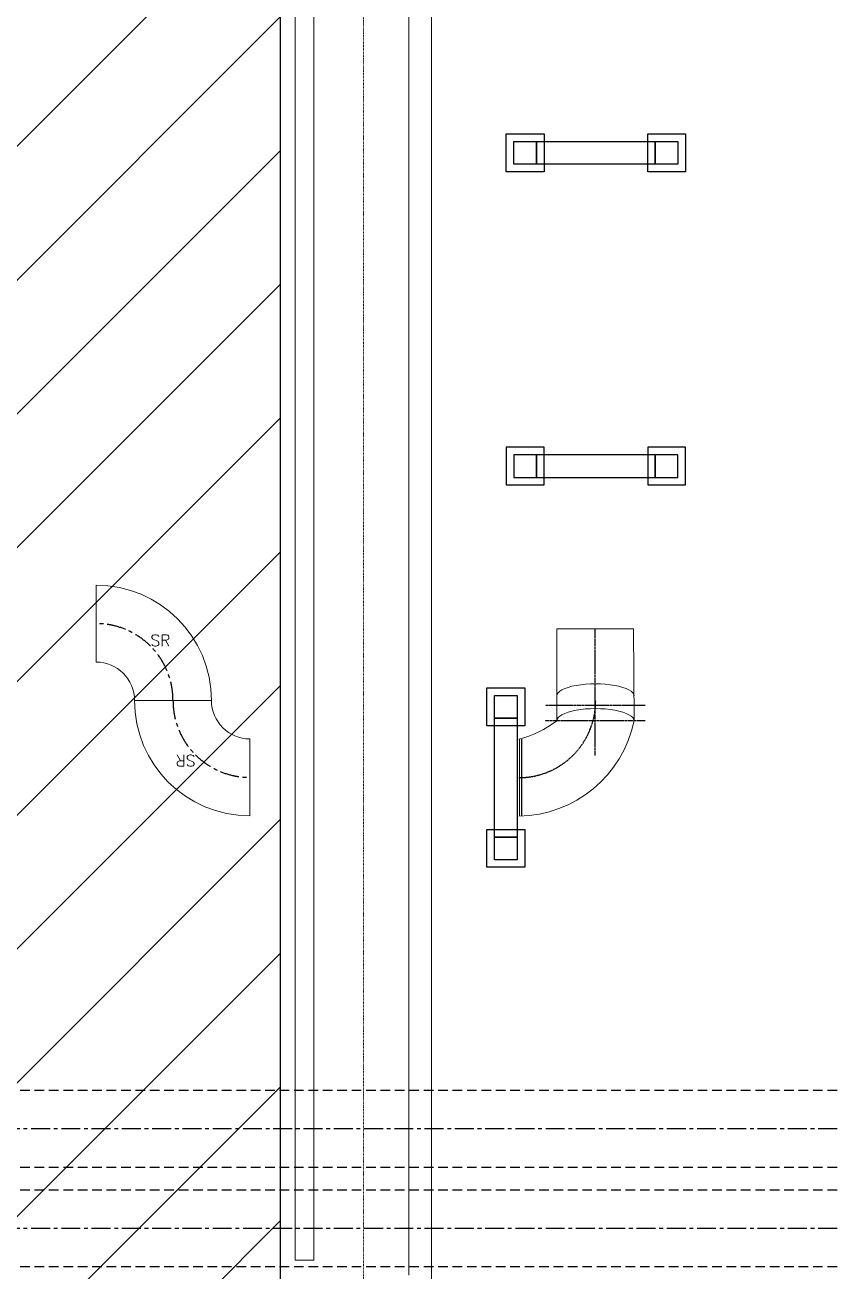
# Model space of a CAD drawing. Extents: x -181672 to 290600, y -29000 to 395522.
# Drawn here: x 15764 to 21130, y 30377 to 38610 of the extents above; entities that cross this region are included whole.
import ezdxf

# ---------------------------------------------------------------- set-up
doc = ezdxf.new("R2010")
doc.units = 0
doc.header["$LTSCALE"] = 10
for name, pattern in [('H12PL2$0$JJP_三點線', [0.9, 0.3, -0.15, 0, -0.15, 0, -0.15, 0, -0.15]), ('XFM7P20PCW$0$CENTER', [2, 1.25, -0.25, 0.25, -0.25]), ('XFM7P20PCW$0$HIDDEN', [9.525, 6.35, -3.175])]:
    doc.linetypes.add(name, pattern=pattern)
for name, color, linetype in [('H12PL2$0$A-WALL-IN', 252, 'Continuous'), ('H12PL2$0$S-GRID', 252, 'Continuous'), ('XFM7P20PCW$0$M-CWTR-CENT', 252, 'XFM7P20PCW$0$CENTER'), ('XFM7P20PCW$0$P-PCWR-20.7-P', 252, 'Continuous')]:
    doc.layers.add(name, color=color, linetype=linetype)
doc.layers.add('XFM7P20PCW$0$M-PIPE-PCWS', color=252, linetype='Continuous', lineweight=9)
doc.styles.add('XFM7P20PCW$0$Standard', font='txt.shx', dxfattribs={"bigfont": 'chineset.shx'})
pattern_1 = [(45, (0, 0), (-441.942, 441.942), [])]

# ---------------------------------------------------------------- blocks, each defined once
blk = doc.blocks.new('H12PL2')
at = {"layer": 'H12PL2$0$A-WALL-IN', "lineweight": 0, "flags": 128}
for points in [[(18450, -350), (18450, 83030)], [(18300, 44650), (18300, 30350)], [(17550, 44550), (17550, 30450)], [(17672, 30450), (17672, 44550)], [(17550, 30450), (17672, 30450)]]:
    blk.add_lwpolyline(points, dxfattribs=at)
at = {"layer": 'H12PL2$0$S-GRID', "linetype": 'H12PL2$0$JJP_三點線', "lineweight": 0}
blk.add_line((18000, 128250), (18000, -28000), dxfattribs=at)
blk = doc.blocks.new('XFM7P20PCW$0$90h-20')
at = {"ltscale": 1000}
for p, q in [((4.36, 25.4), (4.36, 76.2)), ((29.76, 0), (80.56, 0))]:
    blk.add_line(p, q, dxfattribs=at)
for radius in [76.2, 25.4]:
    blk.add_arc((4.36, 0), radius, 0, 90, dxfattribs=at)
at = {"layer": 'XFM7P20PCW$0$M-CWTR-CENT'}
blk.add_arc((4.36, 0), 50.8, 0, 90, dxfattribs=at)
at = {"style": 'XFM7P20PCW$0$Standard'}
blk.add_text('SR', height=7.5, dxfattribs=at).set_placement((40.28, 35.92))
blk = doc.blocks.new('XFM7P20PCW')
h = blk.add_hatch()
h.set_pattern_fill('ANSI31', color=256, scale=5000)
h.set_pattern_definition(pattern_1)
h.paths.add_polyline_path([(14152.5, 47875), (17450, 47875), (17450, 29915), (14152.5, 29915)])
at = {"color": 1, "linetype": 'XFM7P20PCW$0$CENTER'}
for p, q in [((19531.61281, 33782.57618), (19531.61281, 34620.77618)), ((19861.81281, 34112.77618), (19201.41281, 34112.77618)), ((19860.98899, 34012.81764), (19200.58899, 34012.81764))]:
    blk.add_line(p, q, dxfattribs=at)
for points in [[(14152.5, 47875), (17450, 47875), (17450, 29915), (14152.5, 29915)], [(0, 47628.74811), (17450, 47628.74811), (17450, 29915), (0, 29915)]]:
    blk.add_lwpolyline(points, close=True)
at = {"color": 2, "linetype": 'XFM7P20PCW$0$HIDDEN', "ltscale": 30}
for points in [[(19193.42248, 37640.2174), (18943.42248, 37640.2174), (18943.42248, 37890.21663), (19193.42248, 37890.21663)], [(20128.36202, 37640.2174), (19878.36202, 37640.2174), (19878.36202, 37890.21663), (20128.36202, 37890.21663)], [(19143.42248, 37690.2174), (18993.42248, 37690.2174), (18993.42248, 37840.21663), (19143.42248, 37840.21663)], [(19928.36202, 37690.22145), (19143.42248, 37690.2174), (19143.42248, 37840.2174), (19928.36202, 37840.22145)], [(20078.36202, 37690.2174), (19928.36202, 37690.2174), (19928.36202, 37840.21663), (20078.36202, 37840.21663)], [(19193.42248, 35820.7782), (18943.42248, 35820.7782), (18943.42248, 35570.77898), (19193.42248, 35570.77898)], [(20128.36202, 35820.7782), (19878.36202, 35820.7782), (19878.36202, 35570.77898), (20128.36202, 35570.77898)], [(19143.42248, 35770.7782), (18993.42248, 35770.7782), (18993.42248, 35620.77898), (19143.42248, 35620.77898)], [(19928.36202, 35770.77416), (19143.42248, 35770.7782), (19143.42248, 35620.7782), (19928.36202, 35620.77416)], [(20078.36202, 35770.7782), (19928.36202, 35770.7782), (19928.36202, 35620.77898), (20078.36202, 35620.77898)], [(19066.1464, 33979.80155), (18816.1464, 33979.80155), (18816.1464, 34229.80077), (19066.1464, 34229.80077)], [(19016.1464, 34029.80155), (18866.1464, 34029.80155), (18866.1464, 34179.80077), (19016.1464, 34179.80077)], [(19016.14235, 34029.80155), (19016.1464, 33244.862), (18866.1464, 33244.862), (18866.14235, 34029.80155)], [(19066.1464, 33044.86277), (18816.1464, 33044.86277), (18816.1464, 33294.862), (19066.1464, 33294.862)], [(19016.1464, 33094.86277), (18866.1464, 33094.86277), (18866.1464, 33244.862), (19016.1464, 33244.862)]]:
    blk.add_lwpolyline(points, close=True, dxfattribs=at)
at = {"layer": 'XFM7P20PCW$0$M-CWTR-CENT'}
blk.add_arc((19026.60872, 34144.8085), 508, 270, 0, dxfattribs=at)
at = {"layer": 'XFM7P20PCW$0$M-PIPE-PCWS'}
blk.add_line((19030.70478, 33383.10162), (19030.70478, 33891.10162), dxfattribs=at)
blk.add_lwpolyline([(19277.61281, 34012.81764), (19277.61281, 34620.77618), (19785.61281, 34620.77618), (19787.93515, 34012.81764)], dxfattribs=at)
for centre, radius, start, end in [((18843.96923, 34585.73922), 718.53037, 284.725285033, 307.122030606), ((19015.81723, 34170.86146), 788.12685, 270.784551655, 348.431991172)]:
    blk.add_arc(centre, radius, start, end, dxfattribs=at)
at = {"layer": 'XFM7P20PCW$0$M-PIPE-PCWS', "extrusion": (0, 0, -1)}
for centre in [(19532.77398, 34176.84081), (19532.77398, 34012.81764)]:
    blk.add_ellipse(centre, major_axis=(255.16117, 0), ratio=0.3156451684, start_param=3.1415926536, end_param=6.2831853072, dxfattribs=at)
at = {"layer": 'XFM7P20PCW$0$P-PCWR-20.7-P'}
blk.add_line((19046.23352, 33383.29863), (19046.23352, 33891.29863), dxfattribs=at)
at = {"layer": 'XFM7P20PCW$0$P-PCWR-20.7-P', "color": 253, "linetype": 'XFM7P20PCW$0$HIDDEN'}
for p, q in [((21129.58008, 31569.9035), (1194.01116, 31569.9035)), ((21129.58008, 31061.9035), (1194.01116, 31061.9035)), ((21129.58008, 30911.9035), (1194.01116, 30911.9035)), ((21129.58008, 30403.9035), (1194.01116, 30403.9035))]:
    blk.add_line(p, q, dxfattribs=at)
at = {"layer": 'XFM7P20PCW$0$P-PCWR-20.7-P', "color": 1, "linetype": 'XFM7P20PCW$0$CENTER', "ltscale": 10}
for p, q in [((21129.58008, 31315.9035), (1194.01116, 31315.9035)), ((21129.58008, 30657.9035), (1194.01116, 30657.9035))]:
    blk.add_line(p, q, dxfattribs=at)
at = {"layer": 'XFM7P20PCW$0$M-PIPE-PCWS', "xscale": 10, "yscale": 10, "zscale": 10}
blk.add_blockref('XFM7P20PCW$0$90h-20', (16190.42049, 34146.75519), dxfattribs=at)
at = {"layer": 'XFM7P20PCW$0$M-PIPE-PCWS', "xscale": 10, "yscale": 10, "zscale": 10, "rotation": 180}
blk.add_blockref('XFM7P20PCW$0$90h-20', (17293.57951, 34146.75519), dxfattribs=at)
blk = doc.blocks.new('XFM7Q20PCW-200K')
h = blk.add_hatch()
h.set_pattern_fill('ANSI31', color=256, scale=5000)
h.set_pattern_definition(pattern_1)
h.paths.add_polyline_path([(14152.5, 47875), (17450, 47875), (17450, 29915), (14152.5, 29915)])
for points in [[(14152.5, 47875), (17450, 47875), (17450, 29915), (14152.5, 29915)], [(0, 47628.7), (17450, 47628.7), (17450, 29915), (0, 29915)]]:
    blk.add_lwpolyline(points, close=True)

msp = doc.modelspace()

# ---------------------------------------------------------------- block references
for name in ['XFM7P20PCW', 'XFM7Q20PCW-200K', 'H12PL2']:
    msp.add_blockref(name, (0, 0))

doc.saveas('drawing.dxf')
